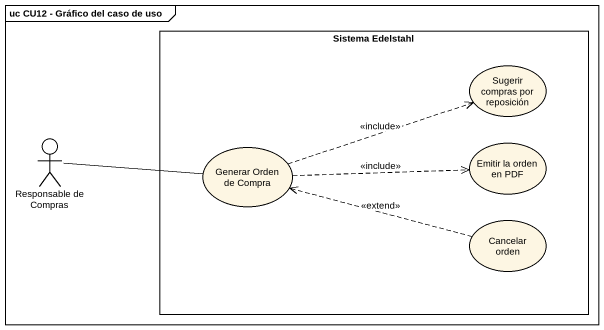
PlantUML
@startuml
mainframe uc CU12 - Gráfico del caso de uso
rectangle "Sistema Edelstahl" as Sistema_Edelstahl {
  usecase "Sugerir compras por reposición" as Sugerir_compras_por
  usecase "Emitir la orden en PDF" as Emitir_la_orden_en_PDF
  usecase "Generar Orden de Compra" as Generar_Orden_de_Compra
  usecase "Cancelar orden" as Cancelar_orden
}
actor "Responsable de Compras" as Responsable_de_Compras
Responsable_de_Compras -right- Generar_Orden_de_Compra
Generar_Orden_de_Compra .right.> Sugerir_compras_por : <<include>>
Generar_Orden_de_Compra .right.> Emitir_la_orden_en_PDF : <<include>>
Cancelar_orden .left.> Generar_Orden_de_Compra : <<extend>>
@enduml
